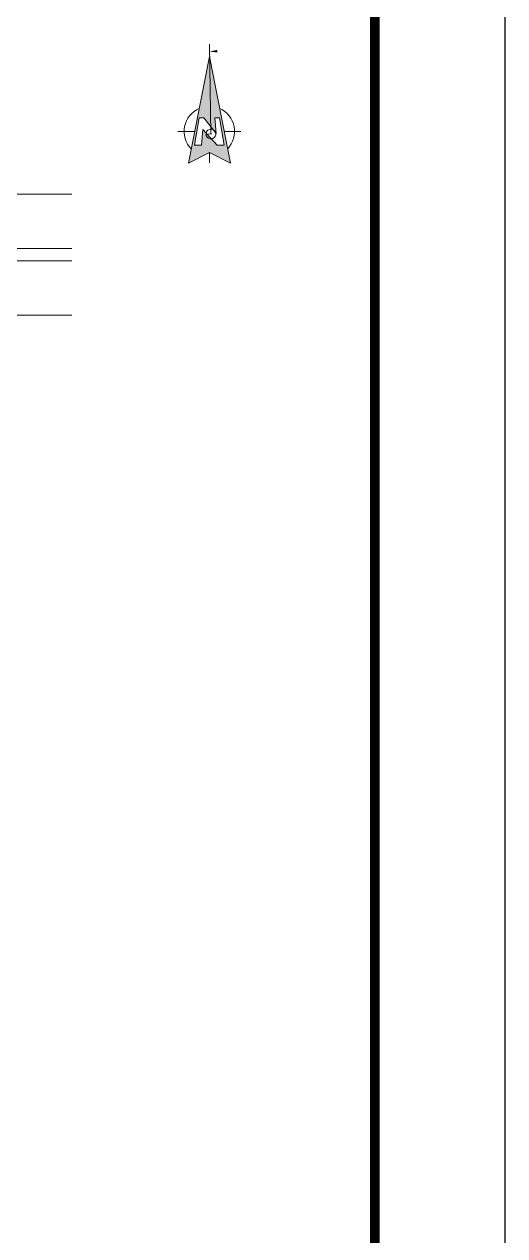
# Model space of a CAD drawing. Header units: inches. Extents: x 6239 to 53413, y 2109 to 35141.
# Drawn here: x 52239 to 53413, y 5514 to 8475 of the extents above; entities that cross this region are included whole.
import ezdxf

# ---------------------------------------------------------------- set-up
doc = ezdxf.new("R2010")
doc.units = ezdxf.units.IN
doc.header["$MEASUREMENT"] = 0
doc.layers.add('CURVE', color=8, linetype='Continuous', lineweight=18)
doc.layers.add('schematic lines', color=110, linetype='Continuous', lineweight=25)
doc.layers.add('FENCE', color=63, linetype='Continuous')
doc.layers.add('FRAME', color=6, linetype='Continuous')

# ---------------------------------------------------------------- blocks, each defined once
blk = doc.blocks.new('AHHMS TEMPLATE')
at = {"lineweight": 0}
h = blk.add_hatch(color=4, dxfattribs=at)
edge = h.paths.add_edge_path()
edge.add_line((-1488366.3, 85097.3), (-1488352.4, 85180.8))
edge.add_line((-1488352.4, 85180.8), (-1488337.7, 85180.8))
edge.add_line((-1488337.7, 85180.8), (-1488316.8, 85153.9))
edge.add_line((-1488316.8, 85153.9), (-1488320.2, 85368.3))
edge.add_line((-1488320.2, 85368.3), (-1488385, 85042.4))
edge.add_line((-1488385, 85042.4), (-1488351.5, 85059.4))
edge.add_line((-1488351.5, 85059.4), (-1488326.9, 85120.6))
edge.add_ellipse((-1488316.4, 85131.2), major_axis=(14.4, 4), ratio=1, start_angle=511.4157, end_angle=569.8671, ccw=False)
edge.add_line((-1488330.9, 85134.6), (-1488340.7, 85145.3))
edge.add_line((-1488340.7, 85145.3), (-1488344.9, 85097.3))
edge.add_line((-1488344.9, 85097.3), (-1488366.3, 85097.3))
edge = h.paths.add_edge_path()
edge.add_line((-1488304.4, 85180.9), (-1488289.6, 85180.9))
edge.add_line((-1488289.6, 85180.9), (-1488275.5, 85097.4))
edge.add_line((-1488275.5, 85097.4), (-1488296.9, 85097.4))
edge.add_line((-1488296.9, 85097.4), (-1488314.3, 85116.4))
edge.add_ellipse((-1488316.4, 85131.2), major_axis=(14.4, 4), ratio=1, start_angle=614.8535, end_angle=622.5229, ccw=False)
edge.add_line((-1488316.3, 85116.3), (-1488336.1, 85067.2))
edge.add_line((-1488336.1, 85067.2), (-1488320.9, 85074.9))
edge.add_line((-1488320.9, 85074.9), (-1488256.6, 85042.6))
edge.add_line((-1488256.6, 85042.6), (-1488320.2, 85368.3))
edge.add_line((-1488320.2, 85368.3), (-1488316.8, 85153.9))
edge.add_line((-1488316.8, 85153.9), (-1488309.3, 85144.4))
edge.add_ellipse((-1488316.4, 85131.2), major_axis=(14.4, 4), ratio=1, start_angle=358.3994, end_angle=406.2802, ccw=False)
edge.add_line((-1488301.9, 85134.8), (-1488300, 85132.4))
edge.add_line((-1488300, 85132.4), (-1488304.4, 85180.9))
edge = h.paths.add_edge_path(flags=17)
edge.add_ellipse((-1488316.4, 85131.2), major_axis=(14.4, 4), ratio=1, start_angle=569.8671, end_angle=614.8535, ccw=False)
edge.add_line((-1488326.9, 85120.6), (-1488351.5, 85059.4))
edge.add_line((-1488351.5, 85059.4), (-1488336.1, 85067.2))
edge.add_line((-1488336.1, 85067.2), (-1488316.3, 85116.3))
edge = h.paths.add_edge_path(flags=17)
edge.add_ellipse((-1488316.4, 85131.2), major_axis=(14.4, 4), ratio=1, start_angle=511.4157, end_angle=569.8671)
edge.add_ellipse((-1488316.4, 85131.2), major_axis=(14.4, 4), ratio=1, start_angle=569.8671, end_angle=614.8535)
edge.add_ellipse((-1488316.4, 85131.2), major_axis=(14.4, 4), ratio=1, start_angle=614.8535, end_angle=622.5229)
edge.add_line((-1488314.3, 85116.4), (-1488330.9, 85134.6))
edge = h.paths.add_edge_path(flags=17)
edge.add_ellipse((-1488316.4, 85131.2), major_axis=(14.4, 4), ratio=1, start_angle=358.3994, end_angle=406.2802)
edge.add_line((-1488309.3, 85144.4), (-1488301.9, 85134.8))
at = {"color": 4, "lineweight": 0}
for p, q in [((-1488320.2, 85368.3), (-1488385, 85042.4)), ((-1488256.6, 85042.6), (-1488320.2, 85368.3))]:
    blk.add_line(p, q, dxfattribs=at)
at = {"color": 2, "lineweight": 0}
for p, q in [((-1488417.3, 85138.9), (-1488366.1, 85139)), ((-1488275.8, 85139.2), (-1488224.6, 85139.3)), ((-1488320.8, 85042.8), (-1488320.9, 85074.9))]:
    blk.add_line(p, q, dxfattribs=at)
for start_param, end_param in [(1.19618, 3.123501), (4.738616, 6.64279)]:
    blk.add_ellipse((-1488321, 85139.1), major_axis=(54.5, 54.5), ratio=1, start_param=start_param, end_param=end_param, dxfattribs=at)
at = {"color": 8, "lineweight": 0}
blk.add_ellipse((-1488316.4, 85131.2), major_axis=(14.4, 4), ratio=1, start_param=4.712389, end_param=10.995574, dxfattribs=at)
at = {"layer": 'CURVE', "color": 8}
for p, q in [((-1488982.6, 84947.2), (-1488740.6, 84947.2)), ((-1488964.2, 84781.1), (-1488740.6, 84781.1)), ((-1488964.2, 84744.2), (-1488740.6, 84744.2)), ((-1488982.6, 84578), (-1488740.6, 84578))]:
    blk.add_line(p, q, dxfattribs=at)
at = {"layer": 'FENCE', "lineweight": 0}
for p, q in [((-1488316.4, 85131.2), (-1488320.8, 85405.9)), ((-1488366.3, 85097.3), (-1488352.4, 85180.8)), ((-1488352.4, 85180.8), (-1488337.7, 85180.8)), ((-1488337.7, 85180.8), (-1488300, 85132.4)), ((-1488300, 85132.4), (-1488304.4, 85180.9)), ((-1488304.4, 85180.9), (-1488289.6, 85180.9)), ((-1488275.5, 85097.4), (-1488289.6, 85180.9)), ((-1488340.7, 85145.3), (-1488344.9, 85097.3)), ((-1488296.9, 85097.4), (-1488340.7, 85145.3)), ((-1488313.5, 85131.7), (-1488324.8, 85130.4)), ((-1488385, 85042.4), (-1488320.9, 85074.9)), ((-1488366.3, 85097.3), (-1488344.9, 85097.3)), ((-1488320.9, 85074.9), (-1488256.6, 85042.6)), ((-1488296.9, 85097.4), (-1488275.5, 85097.4))]:
    blk.add_line(p, q, dxfattribs=at)
blk.add_solid([(-1488297, 85380.3), (-1488297.3, 85388.1), (-1488320.3, 85383.5)], dxfattribs=at)
at = {"layer": 'FRAME'}
for points in [[(-1546386.7, 77508.9), (-1546386.7, 118799), (-1487419.4, 118799), (-1487419.4, 77508.9)], [(-1546386.7, 118799), (-1487419.4, 118799), (-1487419.4, 77508.9), (-1546386.7, 77508.9)], [(-1546002.5, 77893.2), (-1546002.5, 118414.8), (-1487803.6, 118414.8), (-1487803.6, 77893.2)], [(-1545989.7, 77906), (-1545989.7, 118402), (-1487816.4, 118402), (-1487816.4, 77906)], [(-1545976.9, 77918.8), (-1545976.9, 118389.2), (-1487829.2, 118389.2), (-1487829.2, 77918.8)]]:
    blk.add_lwpolyline(points, close=True, dxfattribs=at)
at = {"layer": 'FRAME', "color": 6, "const_width": 25.6}
blk.add_lwpolyline([(-1487816.4, 118402), (-1487816.4, 77906), (-1545989.7, 77906), (-1545989.7, 118402)], close=True, dxfattribs=at)

msp = doc.modelspace()

# ---------------------------------------------------------------- block references
at = {"layer": 'schematic lines', "xscale": 0.8, "yscale": 0.8, "zscale": 0.8}
msp.add_blockref('AHHMS TEMPLATE', (1243348.2, -59898.6), dxfattribs=at)

doc.saveas('drawing.dxf')
